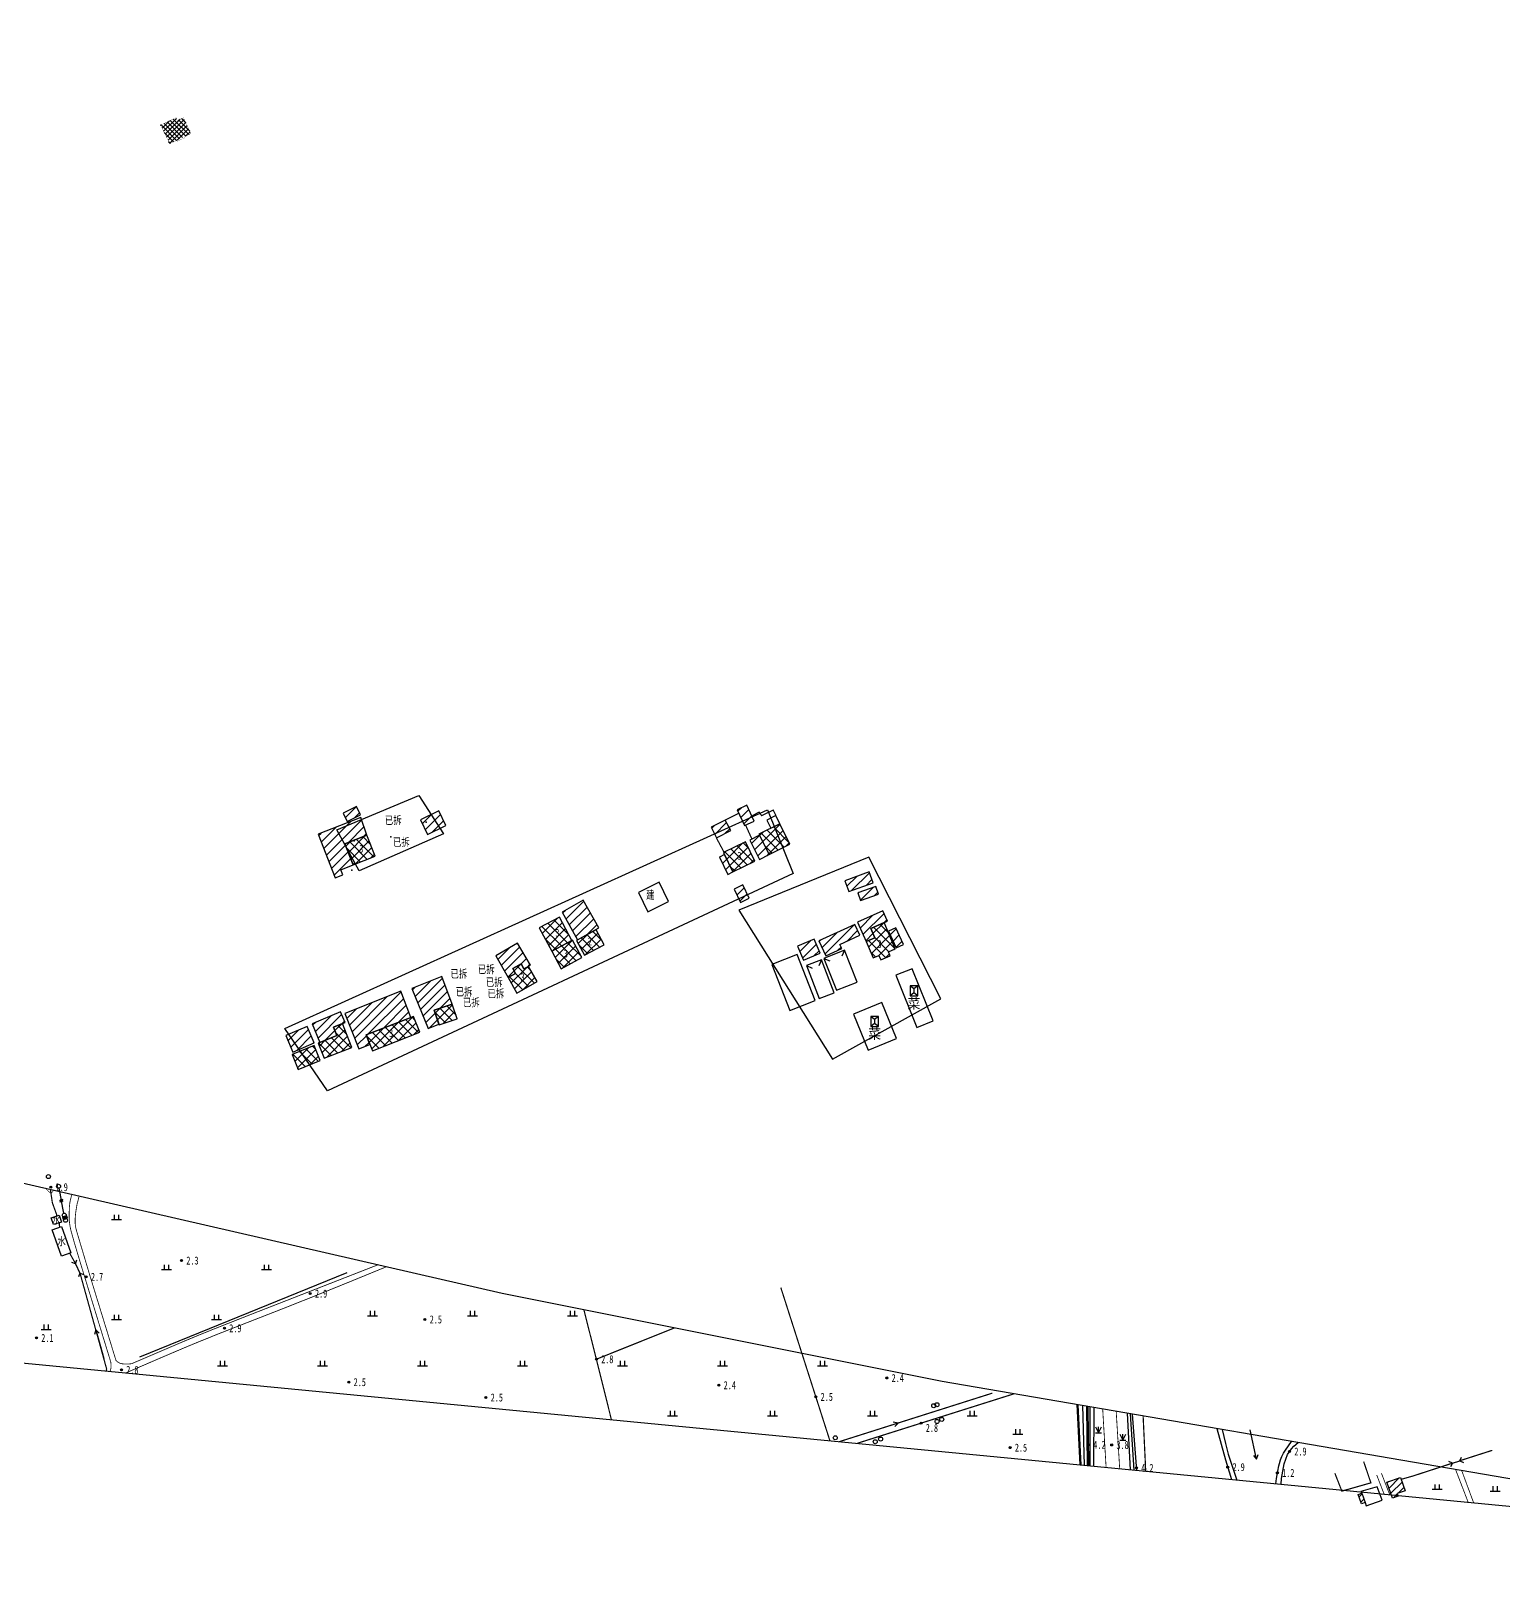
# Model space of a CAD drawing. Header units: metres. Extents: x 494039 to 619385, y 3351420 to 3402703.
# Drawn here: x 593254 to 593990, y 3392016 to 3392786 of the extents above; entities that cross this region are included whole.
import ezdxf
from ezdxf.enums import TextEntityAlignment as Align

# ---------------------------------------------------------------- set-up
doc = ezdxf.new("R2010")
doc.units = ezdxf.units.M
for name, pattern in [('2180', [0]), ('2430', [0]), ('2460', [0]), ('4410a', [0]), ('4430', [0]), ('4440', [0]), ('8521', [0]), ('8522', [0]), ('9376', [0]), ('9610', [0])]:
    doc.linetypes.add(name, pattern=pattern)
for name, color, linetype in [('210100', 130, 'Continuous'), ('220200', 130, 'Continuous'), ('220900', 130, '2180'), ('261000', 141, 'Continuous'), ('261301', 141, 'Continuous'), ('310300', 8, 'Continuous'), ('310300-1', 8, 'Continuous'), ('310302-1', 8, 'Continuous'), ('310500', 8, 'Continuous'), ('310600-1', 8, 'Continuous'), ('330400', 8, 'Continuous'), ('380201', 8, '2430'), ('380203', 8, 'Continuous'), ('420500', 8, 'Continuous'), ('430600', 8, '4440'), ('440100', 8, 'Continuous'), ('440300', 8, '4430'), ('510301', 8, 'Continuous'), ('510402', 8, 'Continuous'), ('520101', 8, 'Continuous'), ('541200', 8, 'Continuous'), ('720100', 8, 'Continuous'), ('760201', 8, '8521'), ('760202', 8, '8522'), ('810100', 8, '9610'), ('810302', 8, 'Continuous'), ('810510', 8, 'Continuous'), ('820200', 8, 'Continuous'), ('MAINLAYER', 8, 'Continuous'), ('ZJ', 8, 'Continuous'), ('房屋拆迁', 8, 'Continuous'), ('范围线', 8, 'Continuous')]:
    doc.layers.add(name, color=color, linetype=linetype)
doc.layers.add('710101', color=8, linetype='Continuous', lineweight=0)
doc.styles.add('HZ', font='simsun.ttc', dxfattribs={"width": 0.8})
pattern_1 = [(45, (0, 0), (-1.767766953, 1.767766953), [])]
pattern_2 = [(45, (0.8825, 0.3857), (-2.298097039, 2.298097039), []), (135, (0.8825, 0.3857), (-2.298097039, -2.298097039), [])]
pattern_3 = [(45, (0, 0), (-2.298097039, 2.298097039), [])]
pattern_4 = [(45, (0, 0), (-2.298097039, 2.298097039), [])]
pattern_5 = [(45, (0, 0), (-2.298097039, 2.298097039), []), (135, (0, 0), (-2.298097039, -2.298097039), [])]
pattern_6 = [(45, (0, 0), (-2.298097039, 2.298097039), []), (135, (0, 0), (-2.298097039, -2.298097039), [])]

# ---------------------------------------------------------------- blocks, each defined once
blk = doc.blocks.new('gc170')
at = {"linetype": 'Continuous'}
blk.add_circle((0, 0), 0.5, dxfattribs=at)
blk = doc.blocks.new('gu')
at = {"flags": 128}
for points in [[(3.75, 0), (-3.75, 0)], [(2.71, -0.6), (3.75, 0), (3.75, 0), (2.71, 0.6)]]:
    blk.add_lwpolyline(points, dxfattribs=at)
blk = doc.blocks.new('p_point')
for radius in [0.25, 0.2, 0.15, 0.1, 0.05]:
    blk.add_circle((0, 0), radius)
blk.add_point((0, 0))
blk = doc.blocks.new('vm')
at = {"linetype": 'Continuous'}
for p, q in [((1.25, 0), (-1.25, 0)), ((-0.5, 0), (-0.5, 1.3)), ((0.5, 1.3), (0.5, 0))]:
    blk.add_line(p, q, dxfattribs=at)
blk = doc.blocks.new('gc124')
for p, q in [((-0.75, 1.5), (0, 0)), ((-0.75, 0), (0.75, 0)), ((0, 0), (0, 1.5)), ((0, 0), (0.75, 1.5))]:
    blk.add_line(p, q)
blk = doc.blocks.new('gc013b')
at = {"linetype": 'Continuous'}
blk.add_line((0.5, 0), (4, 0), dxfattribs=at)
at = {"linetype": 'Continuous', "flags": 128}
blk.add_lwpolyline([(3.39, 0.35), (4, 0), (3.39, -0.35)], dxfattribs=at)
blk = doc.blocks.new('1-3&1-4')
at = {"layer": '310300', "linetype": 'Continuous'}
h = blk.add_hatch(dxfattribs=at)
h.set_pattern_fill('ANSI31', color=8, scale=20, style=0)
h.set_pattern_definition(pattern_1)
h.paths.add_polyline_path([(593934.6991, 3392051.9387), (593931.871, 3392059.9376), (593938.5963, 3392062.3154), (593940.9482, 3392055.6632), (593936.9865, 3392054.2625), (593937.4626, 3392052.9158)])
h = blk.add_hatch(dxfattribs=at)
h.set_pattern_fill('ANSI31', color=8, scale=20, style=0)
h.set_pattern_definition(pattern_1)
h.paths.add_polyline_path([(593919.1436, 3392049.1482), (593917.5367, 3392053.7481), (593919.3028, 3392054.3651), (593920.9097, 3392049.7652)])
at = {"layer": '210100', "color": 141, "linetype": 'Continuous', "elevation": 1.8834, "flags": 128}
blk.add_lwpolyline([(593849.3958, 3392086.3052), (593851.1013, 3392079.1908), (593852.5481, 3392073.9118), (593854.0763, 3392068.9926), (593856.7358, 3392061.0068)], dxfattribs=at)
at = {"layer": '210100', "color": 141, "linetype": 'Continuous', "flags": 128}
blk.add_lwpolyline([(593876.2252, 3392059.1261), (593876.6046, 3392061.8221), (593877.2404, 3392065.4636), (593877.8206, 3392068.0866), (593878.1155, 3392069.2093), (593878.7181, 3392071.1433), (593879.3471, 3392072.7511), (593880.1742, 3392074.3873), (593881.1205, 3392075.9077), (593884.2085, 3392080.3405)], dxfattribs=at)
at = {"layer": '220200', "color": 141, "linetype": 'Continuous', "const_width": 0.6, "flags": 128}
for points in [[(593263.4593, 3392206.1994), (593264.4465, 3392199.6139), (593266.7915, 3392193.1163)], [(593267.8979, 3392189.6481), (593268.0221, 3392187.3175)], [(593273.0833, 3392174.4334), (593276.062, 3392169.1475)], [(593278.2568, 3392164.4851), (593291.6011, 3392116.4765), (593291.3337, 3392115.5676), (593291.3337, 3392115.5675)], [(593734.58, 3392104.4547), (593657.6154, 3392080.0598)], [(593776.8439, 3392098.736), (593778.3407, 3392068.5718)], [(593809.9344, 3392093.0664), (593811.2405, 3392065.397)], [(593968.3023, 3392070.6451), (593984.5512, 3392075.8483)], [(593964.5822, 3392069.4136), (593944.1749, 3392062.7812)]]:
    blk.add_lwpolyline(points, dxfattribs=at)
at = {"layer": '220900', "color": 141, "linetype": 'Continuous'}
for p, q in [((593276.062, 3392169.1475), (593274.1801, 3392169.8247)), ((593276.062, 3392169.1475), (593276.7392, 3392171.0294)), ((593278.2568, 3392164.4851), (593277.5796, 3392162.6032)), ((593278.2568, 3392164.4851), (593280.1387, 3392163.8079)), ((593968.3023, 3392070.6451), (593969.2004, 3392072.4321)), ((593964.5822, 3392069.4136), (593962.7952, 3392070.3117)), ((593964.5822, 3392069.4136), (593963.6841, 3392067.6266)), ((593968.3023, 3392070.6451), (593970.0893, 3392069.747))]:
    blk.add_line(p, q, dxfattribs=at)
at = {"layer": '220900', "color": 141, "linetype": '2180', "flags": 128}
for points, elevation in [([(593276.062, 3392169.1475), (593278.2568, 3392164.4851)], 2.6319), ([(593964.5822, 3392069.4136), (593968.3023, 3392070.6451)], 3.062)]:
    blk.add_lwpolyline(points, dxfattribs=dict(at, elevation=elevation))
at = {"layer": '261000', "color": 141, "linetype": 'Continuous', "elevation": 3.1014, "flags": 128}
blk.add_lwpolyline([(593264.9342, 3392188.6774), (593263.8011, 3392192.1369), (593267.8194, 3392193.453), (593268.9525, 3392189.9935)], close=True, dxfattribs=at)
at = {"layer": '261000', "color": 141, "linetype": 'Continuous', "flags": 128}
blk.add_lwpolyline([(593269.0551, 3392172.9934), (593264.3977, 3392186.0218), (593269.0158, 3392187.6727), (593273.6732, 3392174.6443)], close=True, dxfattribs=at)
at = {"layer": '310300', "color": 8, "linetype": 'Continuous', "flags": 128}
blk.add_lwpolyline([(593934.6991, 3392051.9387), (593931.871, 3392059.9376), (593938.5963, 3392062.3154), (593940.9482, 3392055.6632), (593936.9865, 3392054.2625), (593937.4626, 3392052.9158)], close=True, dxfattribs=at)
at = {"layer": '310300', "color": 8, "linetype": 'Continuous', "elevation": 4.4753, "flags": 128}
blk.add_lwpolyline([(593919.1436, 3392049.1482), (593917.5367, 3392053.7481), (593919.3028, 3392054.3651), (593920.9097, 3392049.7652)], close=True, dxfattribs=at)
at = {"layer": '380201', "color": 8, "linetype": '2430', "const_width": 0.6, "flags": 128}
blk.add_lwpolyline([(593905.8223, 3392064.4211), (593909.3237, 3392055.4568), (593923.8459, 3392059.5955), (593920.2394, 3392070.1953)], dxfattribs=at)
at = {"layer": '380203', "color": 8, "linetype": '2460', "flags": 128}
blk.add_lwpolyline([(593920.9097, 3392049.7652), (593921.4675, 3392048.1685), (593929.4742, 3392050.9655), (593927.0571, 3392057.5886), (593918.8835, 3392055.2912), (593919.3028, 3392054.3651)], dxfattribs=at)
at = {"layer": '420500', "color": 8, "linetype": 'Continuous', "const_width": 0.4, "flags": 128}
for points in [[(593293.6677, 3392119.9592), (593278.8647, 3392168.1857), (593275.346, 3392179.9631), (593273.698, 3392185.8867), (593273.2732, 3392187.8855), (593273.028, 3392189.5938), (593272.8634, 3392191.8438), (593272.8386, 3392194.5932), (593272.9897, 3392197.8975), (593273.208, 3392199.7436), (593273.46, 3392200.9737), (593274.1895, 3392203.7326)], [(593296.2707, 3392120.7582), (593282.7148, 3392164.8441), (593276.6543, 3392185.1916), (593276.1556, 3392187.1743), (593275.899, 3392188.7321), (593275.8234, 3392189.6858), (593275.8279, 3392191.5027), (593276.0076, 3392193.692), (593276.3986, 3392196.6607), (593276.8282, 3392199.0365), (593277.8289, 3392202.8959)], [(593431.4033, 3392167.5895), (593413.37, 3392160.1937), (593394.4054, 3392152.5014), (593378.2984, 3392146.1182), (593354.3884, 3392136.791), (593347.4261, 3392134.043), (593337.5087, 3392130.0474), (593330.8943, 3392127.3053), (593318.7491, 3392122.1394), (593301.318, 3392114.6041)], [(593427.1585, 3392168.5654), (593360.1907, 3392142.4009), (593344.2701, 3392136.1106), (593336.3378, 3392132.896), (593328.9342, 3392129.8077), (593304.0813, 3392119.148)], [(593304.0813, 3392119.148), (593302.5578, 3392119.0184), (593301.1257, 3392118.9802), (593300.2884, 3392119.0114), (593299.1421, 3392119.1435), (593298.3633, 3392119.3608), (593297.6199, 3392119.705), (593297.1516, 3392120.0043), (593296.2707, 3392120.7582)]]:
    blk.add_lwpolyline(points, dxfattribs=at)
for points, elevation in [([(593293.6677, 3392119.9592), (593293.7816, 3392118.7352), (593293.8036, 3392117.6838), (593293.7657, 3392117.1578), (593293.5928, 3392116.2137), (593293.2679, 3392115.3809)], 3.2119), ([(593789.7207, 3392096.5297), (593791.4252, 3392067.3092)], 4.0273), ([(593796.4686, 3392095.3736), (593798.2183, 3392066.6537)], 4.0273)]:
    blk.add_lwpolyline(points, dxfattribs=dict(at, elevation=elevation))
at = {"layer": '430600', "color": 8, "linetype": '4440', "flags": 128}
for points, elevation in [([(593783.2321, 3392097.6415), (593783.3297, 3392068.0904)], 4.2511), ([(593802.0103, 3392094.4241), (593803.5348, 3392066.1406)], 4.1616), ([(593803.4851, 3392094.1714), (593805.2957, 3392065.9707)], 4.1616)]:
    blk.add_lwpolyline(points, dxfattribs=dict(at, elevation=elevation))
blk.add_lwpolyline([(593785.2257, 3392097.2999), (593785.0534, 3392067.9241)], dxfattribs=at)
at = {"layer": '440100', "color": 8, "linetype": 'Continuous', "const_width": 0.4, "flags": 128}
for points in [[(593929.0888, 3392064.4495), (593932.269, 3392056.2032), (593933.3164, 3392053.6168)], [(593969.246, 3392065.7705), (593975.25, 3392049.5703)]]:
    blk.add_lwpolyline(points, dxfattribs=at)
at = {"layer": '440100', "color": 8, "linetype": '4410a', "const_width": 0.4, "flags": 128}
for points in [[(593966.1826, 3392066.2954), (593972.5167, 3392049.834)], [(593926.7437, 3392063.548), (593929.9322, 3392055.2802), (593930.4956, 3392053.889)]]:
    blk.add_lwpolyline(points, dxfattribs=at)
at = {"layer": '440300', "color": 8, "linetype": '4430', "const_width": 0.6, "flags": 128}
for points, elevation in [([(593653.2949, 3392080.6386), (593628.7335, 3392157.2471)], 3.3865), ([(593745.4113, 3392104.1215), (593666.8827, 3392079.3274)], 3.438)]:
    blk.add_lwpolyline(points, dxfattribs=dict(at, elevation=elevation))
for points in [[(593530.2651, 3392146.0905), (593536.674, 3392120.7525), (593544.0225, 3392091.1833)], [(593575.5344, 3392137.0445), (593536.5102, 3392121.4052)]]:
    blk.add_lwpolyline(points, dxfattribs=at)
at = {"layer": '510402', "color": 8, "linetype": 'Continuous'}
for p, q in [((593271.7759, 3392192.7725), (593269.4526, 3392192.1708)), ((593269.4526, 3392192.1708), (593269.6215, 3392191.5186)), ((593269.6215, 3392191.5186), (593271.9448, 3392192.1203)), ((593271.9448, 3392192.1203), (593271.7759, 3392192.7725))]:
    blk.add_line(p, q, dxfattribs=at)
at = {"layer": '510402', "color": 8, "linetype": 'Continuous', "const_width": 2.4, "flags": 128}
blk.add_lwpolyline([(593270.448, 3392193.1136), (593270.9494, 3392191.1775)], dxfattribs=at)
at = {"layer": '520101', "color": 8, "linetype": 'Continuous'}
blk.add_line((593777.2713, 3392098.6628), (593778.7066, 3392068.5365), dxfattribs=at)
at = {"layer": '541200', "color": 8, "linetype": 'Continuous'}
for p, q in [((593269.0692, 3392200.0251), (593268.8207, 3392201.2895)), ((593779.6153, 3392098.2612), (593780.3996, 3392068.3732)), ((593781.5658, 3392097.927), (593781.9411, 3392068.2244))]:
    blk.add_line(p, q, dxfattribs=at)
at = {"layer": '710101', "color": 8, "linetype": 'Continuous', "const_width": 0.3, "elevation": 2, "flags": 128}
blk.add_lwpolyline([(593261.2923, 3392206.6976), (593261.8561, 3392205.9877), (593262.4842, 3392205.317), (593263.1598, 3392204.7896), (593263.5715, 3392204.5941), (593263.9032, 3392204.5696), (593264.1818, 3392204.7261), (593265.0312, 3392205.838)], dxfattribs=at)
at = {"layer": '760201', "color": 8, "linetype": '8521', "elevation": 4.1765, "flags": 128}
blk.add_lwpolyline([(593782.7545, 3392068.1459), (593782.4116, 3392097.7821)], dxfattribs=at)
at = {"layer": '760201', "color": 8, "linetype": '8521', "flags": 128}
blk.add_lwpolyline([(593804.4941, 3392093.9985), (593806.6946, 3392065.8357)], dxfattribs=at)
at = {"layer": '760202', "color": 8, "linetype": '8522', "flags": 128}
for points in [[(593846.8814, 3392086.736), (593851.1166, 3392071.0168), (593854.2029, 3392061.2512)], [(593878.893, 3392058.8686), (593879.0848, 3392061.7965), (593880.409, 3392069.1432), (593882.1424, 3392073.7835), (593884.1048, 3392076.6445), (593885.3631, 3392078.0028), (593887.5521, 3392079.7676)]]:
    blk.add_lwpolyline(points, dxfattribs=at)
at = {"layer": '810100', "color": 8, "linetype": '9610', "elevation": 3.062, "flags": 128}
blk.add_lwpolyline([(593944.1749, 3392062.7812), (593938.9814, 3392061.2262)], dxfattribs=at)
at = {"layer": '810510', "color": 8, "linetype": '9376', "elevation": 3.2119, "flags": 128}
blk.add_lwpolyline([(593308.2559, 3392122.6705), (593411.8829, 3392164.7623)], dxfattribs=at)
at = {"layer": '范围线', "color": 8, "flags": 128}
blk.add_lwpolyline([(580974.9971, 3398172.2884), (580158.1729, 3397748.7629), (583102.2681, 3395406.1495), (589376.9328, 3392493.3034), (594318.9563, 3392016.403), (594002.9657, 3392059.9931), (593709.5027, 3392110.274), (593489.39, 3392154.2585), (593446.55, 3392164.1073), (593184.0367, 3392224.4585), (592856.0894, 3392311.9807), (592630.9821, 3392379.424), (592345.2786, 3392474.0542), (592112.8421, 3392558.6278), (591835.9381, 3392668.5492), (591571.4074, 3392783.2499), (591303.4331, 3392909.9936), (591275.2655, 3392923.316), (591065.2798, 3393031.2284), (591019.813, 3393054.5939), (590886.2864, 3393127.1825), (590776.1303, 3393189.2284), (589711.9005, 3393302.4152), (583546.9224, 3396125.8295)], close=True, dxfattribs=at)
at = {"layer": '261301', "color": 141, "linetype": 'Continuous', "xscale": 2, "yscale": 2}
for p, rotation in [((593288.1432, 3392128.9167, 3.3101), 105.5330962851463), ((593680.2092, 3392087.2212, 3.3101), 17.58407473256496), ((593865.0792, 3392078.7452, 3.012), 282.3822493302262)]:
    blk.add_blockref('gu', p, dxfattribs=dict(at, rotation=rotation))
at = {"layer": '510301', "color": 8, "linetype": 'Continuous', "xscale": 2, "yscale": 2}
for p in [(593262.4735, 3392212.6856, 2.9151), (593705.2243, 3392098.1509, 3.5088), (593706.8167, 3392098.643, 3.479), (593706.8761, 3392090.2647, 3.5163), (593709.207, 3392091.3248, 3.5163), (593655.9952, 3392082.1203, 3.5461), (593675.9393, 3392080.1698, 3.5126), (593678.6457, 3392081.495, 3.5349)]:
    blk.add_blockref('gc170', p, dxfattribs=at)
at = {"layer": '510402', "color": 8, "linetype": 'Continuous', "xscale": 2, "yscale": 2}
for p in [(593270.3635, 3392193.4397), (593271.0339, 3392190.8514)]:
    blk.add_blockref('gc170', p, dxfattribs=at)
at = {"layer": '541200', "color": 8, "linetype": 'Continuous', "xscale": 2, "yscale": 2}
for p in [(593267.5264, 3392207.8749), (593270.3635, 3392193.4397)]:
    blk.add_blockref('gc170', p, dxfattribs=at)
for p, rotation in [((593267.5264, 3392207.8749), 281.1192240663884), ((593270.3635, 3392193.4397), 101.1192240663884)]:
    blk.add_blockref('gc013b', p, dxfattribs=dict(at, rotation=rotation))
at = {"layer": '720100', "color": 8, "linetype": 'Continuous', "xscale": 2, "yscale": 2, "zscale": 2}
for p in [(593263.6284, 3392207.4532, 1.94), (593329.0351, 3392170.7393, 2.2856), (593281.3249, 3392162.5889, 2.7064), (593393.3789, 3392154.2116, 2.9245), (593450.7817, 3392141.3083, 2.4544), (593350.4923, 3392136.8824, 2.9223), (593256.4756, 3392132.0362, 2.0835), (593536.5102, 3392121.4052, 2.7647), (593298.9904, 3392116.1081, 2.8028), (593412.7055, 3392109.9683, 2.4844), (593681.7423, 3392112.0112, 2.3879), (593481.2639, 3392102.2735, 2.4556), (593597.7555, 3392108.4223, 2.3991), (593646.2568, 3392102.591, 2.4863), (593698.9792, 3392089.4614, 2.8434), (593743.3915, 3392077.19, 2.4633), (593782.6332, 3392078.63, 4.2026), (593794.2078, 3392078.5312, 3.7738), (593883.164, 3392075.2729, 2.8635), (593806.5986, 3392067.0637, 4.2026), (593852.2336, 3392067.4823, 2.8897), (593877.0784, 3392064.5928, 1.2)]:
    blk.add_blockref('p_point', p, dxfattribs=at)
at = {"layer": '810302', "color": 8, "linetype": 'Continuous', "xscale": 2, "yscale": 2}
for p in [(593296.5326, 3392191.0472), (593321.5326, 3392166.0472), (593371.5326, 3392166.0472), (593296.5326, 3392141.0472), (593346.5326, 3392141.0472), (593424.5257, 3392142.9374), (593474.5257, 3392142.9374), (593524.5257, 3392142.9374), (593261.3698, 3392136.0984), (593349.5257, 3392117.9374), (593399.5257, 3392117.9374), (593449.5257, 3392117.9374), (593499.5257, 3392117.9374), (593549.5257, 3392117.9374), (593599.5257, 3392117.9374), (593649.5257, 3392117.9374), (593574.5257, 3392092.9374), (593624.5257, 3392092.9374), (593674.5257, 3392092.9374), (593724.5257, 3392092.9374), (593747.3287, 3392083.7661, 3.5237), (593956.925, 3392056.2332, 3.1847), (593985.9216, 3392055.3407, 3.1847)]:
    blk.add_blockref('vm', p, dxfattribs=at)
at = {"layer": '820200', "color": 8, "linetype": 'Continuous', "xscale": 2, "yscale": 2}
for p in [(593787.5709, 3392084.6353, 4.2212), (593799.824, 3392080.9322, 4.2212)]:
    blk.add_blockref('gc124', p, dxfattribs=at)
at = {"color": 8, "width": 0.75}
for p in [(593266.3768, 3392191.0652, 3.1014), (593269.0355, 3392180.3331, 3.1551)]:
    blk.add_text('水', height=4, dxfattribs=at).set_placement(p, align=Align.MIDDLE_CENTER)
at = {"layer": '720100', "color": 8, "width": 0.75}
for s, p in [('1.9', (593266.0284, 3392207.4532, 1.94)), ('2.3', (593331.4351, 3392170.7393, 2.2856)), ('2.7', (593283.7249, 3392162.5889, 2.7064)), ('2.9', (593395.7789, 3392154.2116, 2.9245)), ('2.5', (593453.1817, 3392141.3083, 2.4544)), ('2.1', (593258.8756, 3392132.0362, 2.0835)), ('2.9', (593352.8923, 3392136.8824, 2.9223)), ('2.8', (593301.3904, 3392116.1081, 2.8028)), ('2.8', (593538.9102, 3392121.4052, 2.7647)), ('2.5', (593415.1055, 3392109.9683, 2.4844)), ('2.4', (593600.1555, 3392108.4223, 2.3991)), ('2.4', (593684.1423, 3392112.0112, 2.3879)), ('2.5', (593483.6639, 3392102.2735, 2.4556)), ('2.5', (593648.6568, 3392102.591, 2.4863)), ('2.8', (593701.2542, 3392087.0946, 2.8434)), ('4.2', (593785.0332, 3392078.63, 4.2026)), ('3.8', (593796.6078, 3392078.5312, 3.7738)), ('2.5', (593745.7915, 3392077.19, 2.4633)), ('2.9', (593885.564, 3392075.2729, 2.8635)), ('4.2', (593808.9986, 3392067.0637, 4.2026)), ('2.9', (593854.6336, 3392067.4823, 2.8897)), ('1.2', (593879.4784, 3392064.5928, 1.2))]:
    blk.add_text(s, height=4, dxfattribs=at).set_placement(p, align=Align.MIDDLE_LEFT)
blk = doc.blocks.new('2ALL&24ALL')
at = {"layer": '房屋拆迁'}
h = blk.add_hatch(dxfattribs=at)
h.set_pattern_fill('ANSI37', color=8, scale=0.5, style=0)
h.paths.add_polyline_path([(593323.11, 3392729.12), (593333.71, 3392734.16), (593330.01, 3392742.12), (593326.94, 3392740.69), (593326.3, 3392742.06), (593318.51, 3392738.4)])
at = {"layer": '房屋拆迁', "color": 8, "linetype": 'Continuous', "const_width": 0.1}
blk.add_lwpolyline([(593323.16, 3392729.12), (593326.62, 3392730.74), (593326.86, 3392730.31), (593330.55, 3392732.01), (593330.33, 3392732.45), (593333.71, 3392734.16), (593330.01, 3392742.12), (593326.94, 3392740.69), (593326.3, 3392742.06), (593318.51, 3392738.4), (593323.16, 3392729.12)], dxfattribs=at)
blk = doc.blocks.new('mf')
for p, q in [((1.25, 0.95), (-1.25, 0.95)), ((-1.25, 0.95), (-1.25, -0.95)), ((0.5, 0), (-0.5, 0)), ((1.25, -0.95), (1.25, 0.95)), ((-1.25, -0.95), (1.25, -0.95))]:
    blk.add_line(p, q)
at = {"flags": 128}
for points in [[(-1.25, -0.95), (-0.5, 0), (-1.25, 0.95)], [(1.25, -0.95), (0.5, 0), (1.25, 0.95)]]:
    blk.add_lwpolyline(points, dxfattribs=at)
blk = doc.blocks.new('y49')
at = {"layer": '330400', "rotation": 90}
blk.add_blockref('mf', (-0.01, 1.62), dxfattribs=at)
blk.add_text('菜', height=2.5).set_placement((-1.62, -2.76))
blk = doc.blocks.new('线路地形0613')
at = {"layer": '310300'}
h = blk.add_hatch(dxfattribs=at)
h.set_pattern_fill('ANSI31', color=8, scale=26, style=0)
h.set_pattern_definition(pattern_3)
h.paths.add_polyline_path([(593452.09, 3392383.68), (593461.3, 3392388.18), (593457.71, 3392395.53), (593448.5, 3392391.03)])
h = blk.add_hatch(dxfattribs=at)
h.set_pattern_fill('ANSI31', color=8, scale=26, style=0)
h.set_pattern_definition(pattern_3)
h.paths.add_polyline_path([(593452.09, 3392383.68), (593461.3, 3392388.18), (593457.71, 3392395.53), (593448.5, 3392391.03)])
h = blk.add_hatch(dxfattribs=at)
h.set_pattern_fill('ANSI31', color=8, scale=26, style=0)
h.set_pattern_definition(pattern_4)
h.paths.add_polyline_path([(593610.64, 3392388.25), (593615.45, 3392390.48), (593611.79, 3392398.36), (593606.98, 3392396.13)])
h = blk.add_hatch(dxfattribs=at)
h.set_pattern_fill('ANSI31', color=8, scale=26, style=0)
h.set_pattern_definition(pattern_3)
h.paths.add_polyline_path([(593405.9, 3392362.08), (593409.76, 3392363.58), (593408.78, 3392366.1), (593414.95, 3392368.51), (593410.74, 3392379.09), (593421.73, 3392383.46), (593418.66, 3392392.24), (593397.37, 3392383.92)])
h = blk.add_hatch(dxfattribs=at)
h.set_pattern_fill('ANSI31', color=8, scale=26, style=0)
h.set_pattern_definition(pattern_3)
h.paths.add_polyline_path([(593405.9, 3392362.08), (593409.76, 3392363.58), (593408.78, 3392366.1), (593414.95, 3392368.51), (593410.74, 3392379.09), (593421.73, 3392383.46), (593418.66, 3392392.24), (593397.37, 3392383.92)])
h = blk.add_hatch(dxfattribs=at)
h.set_pattern_fill('ANSI31', color=8, scale=26, style=0)
h.set_pattern_definition(pattern_4)
h.paths.add_polyline_path([(593596.51, 3392382.05), (593603.68, 3392385.67), (593601, 3392390.97), (593593.84, 3392387.36)])
h = blk.add_hatch(dxfattribs=at)
h.set_pattern_fill('ANSI31', color=8, scale=26, style=0)
h.set_pattern_definition(pattern_4)
h.paths.add_polyline_path([(593618.16, 3392371.23), (593622.92, 3392373.66), (593618.01, 3392383.42), (593613.19, 3392380.96)])
h = blk.add_hatch(dxfattribs=at)
h.set_pattern_fill('ANSI31', color=8, scale=26, style=0)
h.set_pattern_definition(pattern_4)
h.paths.add_polyline_path([(593602.18, 3392363.8), (593604.74, 3392365.06), (593600.53, 3392373.76), (593598.04, 3392372.42)])
h = blk.add_hatch(dxfattribs=at)
h.set_pattern_fill('ANSI31', color=8, scale=26, style=0)
h.set_pattern_definition(pattern_4)
h.paths.add_polyline_path([(593608.53, 3392349.8), (593612.92, 3392351.86), (593609.78, 3392358.52), (593605.4, 3392356.46)])
h = blk.add_hatch(dxfattribs=at)
h.set_pattern_fill('ANSI31', color=8, scale=26, style=0)
h.set_pattern_definition(pattern_4)
h.paths.add_polyline_path([(593527.12, 3392331.15), (593537.82, 3392337.08), (593529.9, 3392350.9), (593519.36, 3392344.86)])
h = blk.add_hatch(dxfattribs=at)
h.set_pattern_fill('ANSI31', color=8, scale=26, style=0)
h.set_pattern_definition(pattern_4)
h.paths.add_polyline_path([(593671.36, 3392330.25), (593675.69, 3392332.11), (593673.69, 3392336.79), (593682.12, 3392340.4), (593679.76, 3392345.61), (593667.16, 3392339.89)])
h = blk.add_hatch(dxfattribs=at)
h.set_pattern_fill('ANSI31', color=8, scale=26, style=0)
h.set_pattern_definition(pattern_4)
h.paths.add_polyline_path([(593651.21, 3392323.02), (593659.24, 3392326.73), (593658.29, 3392328.79), (593668.22, 3392333.38), (593665.71, 3392338.81), (593647.75, 3392330.51)])
h = blk.add_hatch(dxfattribs=at)
h.set_pattern_fill('ANSI31', color=8, scale=26, style=0)
h.set_pattern_definition(pattern_4)
h.paths.add_polyline_path([(593492.34, 3392312.19), (593496.02, 3392314.3), (593494.66, 3392316.67), (593498.85, 3392319.07), (593500.29, 3392316.55), (593503.63, 3392318.35), (593497.12, 3392329.4), (593486.29, 3392323.02)])
h = blk.add_hatch(dxfattribs=at)
h.set_pattern_fill('ANSI31', color=8, scale=26, style=0)
h.set_pattern_definition(pattern_4)
h.paths.add_polyline_path([(593640.1, 3392320.88), (593648.38, 3392324.44), (593645.35, 3392331.47), (593637.07, 3392327.91)])
h = blk.add_hatch(dxfattribs=at)
h.set_pattern_fill('ANSI31', color=8, scale=26, style=0)
h.set_pattern_definition(pattern_3)
h.paths.add_polyline_path([(593452.38, 3392286.75), (593457.71, 3392288.93), (593455.35, 3392295.9), (593464.47, 3392298.99), (593459.24, 3392312.81), (593444.23, 3392306.68)])
h = blk.add_hatch(dxfattribs=at)
h.set_pattern_fill('ANSI31', color=8, scale=26, style=0)
h.set_pattern_definition(pattern_3)
h.paths.add_polyline_path([(593417.74, 3392276.57), (593423.28, 3392278.7), (593421.4, 3392283.51), (593443.76, 3392292.26), (593438.79, 3392305.4), (593410.73, 3392294.3)])
h = blk.add_hatch(dxfattribs=at)
h.set_pattern_fill('ANSI31', color=8, scale=26, style=0)
h.set_pattern_definition(pattern_3)
h.paths.add_polyline_path([(593398.18, 3392279.8), (593406.7, 3392283.2), (593405.03, 3392287.4), (593410.81, 3392289.69), (593408.48, 3392295.11), (593394.31, 3392289.01)])
h = blk.add_hatch(dxfattribs=at)
h.set_pattern_fill('ANSI31', color=8, scale=26, style=0)
h.set_pattern_definition(pattern_3)
h.paths.add_polyline_path([(593384.71, 3392274.96), (593395.38, 3392279.56), (593391.84, 3392287.8), (593381.16, 3392283.21)])
at = {"layer": '310300-1', "linetype": 'Continuous'}
h = blk.add_hatch(dxfattribs=at)
h.set_pattern_fill('ANSI31', color=8, scale=26, style=0)
h.set_pattern_definition(pattern_3)
h.paths.add_polyline_path([(593418.6, 3392393.6), (593416.6, 3392397.7), (593409.8, 3392394.4), (593411.8, 3392390.3)])
h = blk.add_hatch(dxfattribs=at)
h.set_pattern_fill('ANSI31', color=8, scale=26, style=0)
h.set_pattern_definition(pattern_3)
h.paths.add_polyline_path([(593418.6, 3392393.6), (593416.6, 3392397.7), (593409.8, 3392394.4), (593411.8, 3392390.3)])
h = blk.add_hatch(dxfattribs=at)
h.set_pattern_fill('ANSI31', color=8, scale=26, style=0)
h.set_pattern_definition(pattern_4)
h.paths.add_polyline_path([(593662.75, 3392355.16), (593674.89, 3392359.58), (593672.89, 3392365.07), (593660.75, 3392360.65)])
h = blk.add_hatch(dxfattribs=at)
h.set_pattern_fill('ANSI31', color=8, scale=26, style=0)
h.set_pattern_definition(pattern_4)
h.paths.add_polyline_path([(593668.62, 3392350.76), (593677.55, 3392353.89), (593676.19, 3392357.76), (593667.27, 3392354.64)])
h = blk.add_hatch(dxfattribs=at)
h.set_pattern_fill('ANSI31', color=8, scale=26, style=0)
h.set_pattern_definition(pattern_4)
h.paths.add_polyline_path([(593686.43, 3392327.12), (593690.11, 3392328.81), (593686.31, 3392337.14), (593682.62, 3392335.45)])
at = {"layer": '310500'}
h = blk.add_hatch(dxfattribs=at)
h.set_pattern_fill('ANSI37', color=8, scale=26, style=0)
h.set_pattern_definition(pattern_5)
h.paths.add_polyline_path([(593622.92, 3392373.66), (593633.28, 3392378.89), (593628.29, 3392389.08), (593617.76, 3392383.92)])
h = blk.add_hatch(dxfattribs=at)
h.set_pattern_fill('ANSI37', color=8, scale=26, style=0)
h.set_pattern_definition(pattern_2)
h.paths.add_polyline_path([(593414.95, 3392368.51), (593425.94, 3392372.89), (593421.73, 3392383.46), (593410.74, 3392379.09)])
h = blk.add_hatch(dxfattribs=at)
h.set_pattern_fill('ANSI37', color=8, scale=26, style=0)
h.set_pattern_definition(pattern_2)
h.paths.add_polyline_path([(593414.95, 3392368.51), (593425.94, 3392372.89), (593421.73, 3392383.46), (593410.74, 3392379.09)])
h = blk.add_hatch(dxfattribs=at)
h.set_pattern_fill('ANSI37', color=8, scale=26, style=0)
h.set_pattern_definition(pattern_5)
h.paths.add_polyline_path([(593604.74, 3392365.06), (593615.77, 3392370.4), (593611.08, 3392380.09), (593600.05, 3392374.75)])
h = blk.add_hatch(dxfattribs=at)
h.set_pattern_fill('ANSI37', color=8, scale=26, style=0)
h.set_pattern_definition(pattern_5)
h.paths.add_polyline_path([(593514.23, 3392325.43), (593524.29, 3392330.82), (593518.03, 3392342.47), (593507.98, 3392337.08)])
h = blk.add_hatch(dxfattribs=at)
h.set_pattern_fill('ANSI37', color=8, scale=26, style=0)
h.set_pattern_definition(pattern_5)
h.paths.add_polyline_path([(593530.49, 3392323.38), (593540.35, 3392328.64), (593536.38, 3392336.08), (593526.52, 3392330.82)])
h = blk.add_hatch(dxfattribs=at)
h.set_pattern_fill('ANSI37', color=8, scale=26, style=0)
h.set_pattern_definition(pattern_5)
h.paths.add_polyline_path([(593674.87, 3392322.07), (593677.78, 3392323.32), (593678.74, 3392321.09), (593683.39, 3392323.09), (593682.55, 3392325.05), (593685.98, 3392326.52), (593680.44, 3392339.68), (593673.69, 3392336.79), (593675.69, 3392332.11), (593671.36, 3392330.25)])
h = blk.add_hatch(dxfattribs=at)
h.set_pattern_fill('ANSI37', color=8, scale=26, style=0)
h.set_pattern_definition(pattern_5)
h.paths.add_polyline_path([(593518.94, 3392316.64), (593529.28, 3392322.17), (593524.57, 3392330.97), (593514.23, 3392325.43)])
h = blk.add_hatch(dxfattribs=at)
h.set_pattern_fill('ANSI37', color=8, scale=26, style=0)
h.set_pattern_definition(pattern_5)
h.paths.add_polyline_path([(593496.81, 3392304.39), (593506.89, 3392310.17), (593502.63, 3392317.81), (593500.29, 3392316.55), (593498.85, 3392319.07), (593494.66, 3392316.67), (593496.02, 3392314.3), (593492.34, 3392312.19)])
h = blk.add_hatch(dxfattribs=at)
h.set_pattern_fill('ANSI37', color=8, scale=26, style=0)
h.set_pattern_definition(pattern_6)
h.paths.add_polyline_path([(593457.85, 3392288.51), (593466.97, 3392291.59), (593464.47, 3392298.99), (593455.35, 3392295.9)])
h = blk.add_hatch(dxfattribs=at)
h.set_pattern_fill('ANSI37', color=8, scale=26, style=0)
h.set_pattern_definition(pattern_6)
h.paths.add_polyline_path([(593400.44, 3392271.84), (593414.18, 3392277.31), (593409.62, 3392289.22), (593405.03, 3392287.4), (593406.7, 3392283.2), (593397.39, 3392279.49)])
h = blk.add_hatch(dxfattribs=at)
h.set_pattern_fill('ANSI37', color=8, scale=26, style=0)
h.set_pattern_definition(pattern_6)
h.paths.add_polyline_path([(593424.47, 3392275.66), (593448.16, 3392284.93), (593445.09, 3392292.78), (593421.4, 3392283.51)])
h = blk.add_hatch(dxfattribs=at)
h.set_pattern_fill('ANSI37', color=8, scale=26, style=0)
h.set_pattern_definition(pattern_6)
h.paths.add_polyline_path([(593387.38, 3392266.24), (593398.44, 3392270.79), (593395.37, 3392278.25), (593384.31, 3392273.7)])
at = {"color": 8, "linetype": 'Continuous'}
for points in [[(593447.66, 3392403.2), (593459.99, 3392384.02), (593417.85, 3392365.52), (593406.72, 3392386.08)], [(593622.14, 3392396.13), (593634.95, 3392364.27), (593402.1, 3392255.57), (593380.76, 3392286.77)], [(593622.14, 3392396.13), (593634.95, 3392364.27), (593402.1, 3392255.57), (593380.76, 3392286.77)], [(593607.69, 3392345.88), (593654.65, 3392271.33), (593708.84, 3392301.55), (593672.71, 3392372.48)], [(593607.69, 3392345.88), (593654.65, 3392271.33), (593708.84, 3392301.55), (593672.71, 3392372.48)]]:
    blk.add_lwpolyline(points, close=True, dxfattribs=at)
at = {"layer": '310300', "color": 8, "flags": 128}
for points, elevation in [([(593452.09, 3392383.68), (593461.3, 3392388.18), (593457.71, 3392395.53), (593448.5, 3392391.03), (593452.09, 3392383.68)], 6.21), ([(593452.09, 3392383.68), (593461.3, 3392388.18), (593457.71, 3392395.53), (593448.5, 3392391.03), (593452.09, 3392383.68)], 6.21), ([(593610.64, 3392388.25), (593615.45, 3392390.48), (593611.79, 3392398.36), (593606.98, 3392396.13), (593610.64, 3392388.25)], 6.43), ([(593405.9, 3392362.08), (593409.76, 3392363.58), (593408.78, 3392366.1), (593414.95, 3392368.51), (593410.74, 3392379.09), (593421.73, 3392383.46), (593418.66, 3392392.24), (593397.37, 3392383.92), (593405.9, 3392362.08)], 6.21), ([(593405.9, 3392362.08), (593409.76, 3392363.58), (593408.78, 3392366.1), (593414.95, 3392368.51), (593410.74, 3392379.09), (593421.73, 3392383.46), (593418.66, 3392392.24), (593397.37, 3392383.92), (593405.9, 3392362.08)], 6.21), ([(593596.51, 3392382.05), (593603.68, 3392385.67), (593601, 3392390.97), (593593.84, 3392387.36), (593596.51, 3392382.05)], 6), ([(593623.72, 3392386.84), (593628.29, 3392389.08), (593626.28, 3392393.22), (593621.7, 3392390.88), (593623.72, 3392386.84)], 6.21), ([(593618.16, 3392371.23), (593622.92, 3392373.66), (593618.01, 3392383.42), (593613.19, 3392380.96), (593618.16, 3392371.23)], 7.07), ([(593602.18, 3392363.8), (593604.74, 3392365.06), (593600.53, 3392373.76), (593598.04, 3392372.42), (593602.18, 3392363.8)], 7.07), ([(593608.53, 3392349.8), (593612.92, 3392351.86), (593609.78, 3392358.52), (593605.4, 3392356.46), (593608.53, 3392349.8)], 5.14), ([(593527.12, 3392331.15), (593537.82, 3392337.08), (593529.9, 3392350.9), (593519.36, 3392344.86), (593527.12, 3392331.15)], 6), ([(593671.36, 3392330.25), (593675.69, 3392332.11), (593673.69, 3392336.79), (593682.12, 3392340.4), (593679.76, 3392345.61), (593667.16, 3392339.89), (593671.36, 3392330.25)], 6.21), ([(593651.21, 3392323.02), (593659.24, 3392326.73), (593658.29, 3392328.79), (593668.22, 3392333.38), (593665.71, 3392338.81), (593647.75, 3392330.51), (593651.21, 3392323.02)], 5.14), ([(593492.34, 3392312.19), (593496.02, 3392314.3), (593494.66, 3392316.67), (593498.85, 3392319.07), (593500.29, 3392316.55), (593503.63, 3392318.35), (593497.12, 3392329.4), (593486.29, 3392323.02), (593492.34, 3392312.19)], 6), ([(593640.1, 3392320.88), (593648.38, 3392324.44), (593645.35, 3392331.47), (593637.07, 3392327.91), (593640.1, 3392320.88)], 5.35), ([(593452.38, 3392286.75), (593457.71, 3392288.93), (593455.35, 3392295.9), (593464.47, 3392298.99), (593459.24, 3392312.81), (593444.23, 3392306.68), (593452.38, 3392286.75)], 6), ([(593417.74, 3392276.57), (593423.28, 3392278.7), (593421.4, 3392283.51), (593443.76, 3392292.26), (593438.79, 3392305.4), (593410.73, 3392294.3), (593417.74, 3392276.57)], 6), ([(593398.18, 3392279.8), (593406.7, 3392283.2), (593405.03, 3392287.4), (593410.81, 3392289.69), (593408.48, 3392295.11), (593394.31, 3392289.01), (593398.18, 3392279.8)], 6), ([(593384.71, 3392274.96), (593395.38, 3392279.56), (593391.84, 3392287.8), (593381.16, 3392283.21), (593384.71, 3392274.96)], 6)]:
    blk.add_lwpolyline(points, dxfattribs=dict(at, elevation=elevation))
at = {"layer": '310300-1', "color": 8, "elevation": 4.6, "flags": 128}
blk.add_lwpolyline([(593418.6, 3392393.6), (593416.6, 3392397.7), (593409.8, 3392394.4), (593411.8, 3392390.3)], close=True, dxfattribs=at)
blk.add_lwpolyline([(593418.6, 3392393.6), (593416.6, 3392397.7), (593409.8, 3392394.4), (593411.8, 3392390.3)], close=True, dxfattribs=at)
at = {"layer": '310300-1', "color": 8, "flags": 128}
for points, elevation in [([(593662.75, 3392355.16), (593674.89, 3392359.58), (593672.89, 3392365.07), (593660.75, 3392360.65), (593662.75, 3392355.16)], 5.81), ([(593668.62, 3392350.76), (593677.55, 3392353.89), (593676.19, 3392357.76), (593667.27, 3392354.64), (593668.62, 3392350.76)], 5.66), ([(593686.43, 3392327.12), (593690.11, 3392328.81), (593686.31, 3392337.14), (593682.62, 3392335.45), (593686.43, 3392327.12)], 7.3)]:
    blk.add_lwpolyline(points, dxfattribs=dict(at, elevation=elevation))
at = {"layer": '310302-1', "color": 8, "elevation": 8.15, "flags": 128}
blk.add_lwpolyline([(593562.28, 3392345.12), (593572.65, 3392350.25), (593567.87, 3392359.91), (593557.5, 3392354.79), (593562.28, 3392345.12)], dxfattribs=at)
at = {"layer": '310500', "color": 8, "flags": 128}
for points, elevation in [([(593622.92, 3392373.66), (593633.28, 3392378.89), (593628.29, 3392389.08), (593617.76, 3392383.92), (593622.92, 3392373.66)], 13.95), ([(593414.95, 3392368.51), (593425.94, 3392372.89), (593421.73, 3392383.46), (593410.74, 3392379.09), (593414.95, 3392368.51)], 6.21), ([(593414.95, 3392368.51), (593425.94, 3392372.89), (593421.73, 3392383.46), (593410.74, 3392379.09), (593414.95, 3392368.51)], 6.21), ([(593604.74, 3392365.06), (593615.77, 3392370.4), (593611.08, 3392380.09), (593600.05, 3392374.75), (593604.74, 3392365.06)], 13.74), ([(593514.23, 3392325.43), (593524.29, 3392330.82), (593518.03, 3392342.47), (593507.98, 3392337.08), (593514.23, 3392325.43)], 13.74), ([(593530.49, 3392323.38), (593540.35, 3392328.64), (593536.38, 3392336.08), (593526.52, 3392330.82), (593530.49, 3392323.38)], 11.37), ([(593674.87, 3392322.07), (593677.78, 3392323.32), (593678.74, 3392321.09), (593683.39, 3392323.09), (593682.55, 3392325.05), (593685.98, 3392326.52), (593680.44, 3392339.68), (593673.69, 3392336.79), (593675.69, 3392332.11), (593671.36, 3392330.25), (593674.87, 3392322.07)], 15.24), ([(593518.94, 3392316.64), (593529.28, 3392322.17), (593524.57, 3392330.97), (593514.23, 3392325.43), (593518.94, 3392316.64)], 13.74), ([(593496.81, 3392304.39), (593506.89, 3392310.17), (593502.63, 3392317.81), (593500.29, 3392316.55), (593498.85, 3392319.07), (593494.66, 3392316.67), (593496.02, 3392314.3), (593492.34, 3392312.19), (593496.81, 3392304.39)], 14.17), ([(593457.85, 3392288.51), (593466.97, 3392291.59), (593464.47, 3392298.99), (593455.35, 3392295.9), (593457.85, 3392288.51)], 12.02), ([(593400.44, 3392271.84), (593414.18, 3392277.31), (593409.62, 3392289.22), (593405.03, 3392287.4), (593406.7, 3392283.2), (593397.39, 3392279.49), (593400.44, 3392271.84)], 12.88), ([(593424.47, 3392275.66), (593448.16, 3392284.93), (593445.09, 3392292.78), (593421.4, 3392283.51), (593424.47, 3392275.66)], 14.38), ([(593387.38, 3392266.24), (593398.44, 3392270.79), (593395.37, 3392278.25), (593384.31, 3392273.7), (593387.38, 3392266.24)], 13.95)]:
    blk.add_lwpolyline(points, dxfattribs=dict(at, elevation=elevation))
at = {"layer": '310600-1', "color": 8, "linetype": 'Continuous'}
for p, q in [((593660.56, 3392325.85, 7.3), (593659.28, 3392322.91, 7.3)), ((593641.51, 3392318.16, 6.85), (593644.44, 3392316.87, 6.85)), ((593649.04, 3392321.07, 7), (593647.74, 3392318.15, 7)), ((593650.33, 3392321.8, 7.3), (593653.26, 3392320.53, 7.3))]:
    blk.add_line(p, q, dxfattribs=at)
for points in [[(593656.63, 3392305.85, 6.85), (593666.86, 3392309.89, 6.85), (593660.56, 3392325.85, 7.3), (593650.33, 3392321.8, 7.3), (593656.63, 3392305.85, 6.85)], [(593633.25, 3392295.75, 6.4), (593645.88, 3392300.66, 6.7), (593636.92, 3392323.68, 6.7), (593624.29, 3392318.76, 6.7), (593633.25, 3392295.75, 6.4)], [(593647.89, 3392301.68, 7), (593655.42, 3392304.59, 7), (593649.04, 3392321.07, 7), (593641.51, 3392318.16, 6.85), (593647.89, 3392301.68, 7)]]:
    blk.add_polyline3d(points, dxfattribs=at)
at = {"layer": '330400', "color": 8, "elevation": 6.43, "flags": 128}
for points in [[(593696.75, 3392287.27), (593704.89, 3392290.55), (593694.38, 3392316.61), (593686.25, 3392313.33), (593696.75, 3392287.27)], [(593672.36, 3392275.93), (593686.54, 3392281.7), (593679.22, 3392299.68), (593665.04, 3392293.9), (593672.36, 3392275.93)]]:
    blk.add_lwpolyline(points, dxfattribs=at)
at = {"layer": '380201', "color": 8, "const_width": 0.6, "elevation": 6.43}
for points in [[(593626.29, 3392393.21), (593624.96, 3392395.97), (593619.14, 3392393.16), (593617.87, 3392394.95), (593614.29, 3392392.98)], [(593607.79, 3392394.4), (593601, 3392390.97)], [(593607.79, 3392394.4), (593607.79, 3392394.4)], [(593611.11, 3392388.46), (593614.27, 3392381.52)], [(593596.52, 3392382.06), (593600.34, 3392374.89)]]:
    blk.add_lwpolyline(points, dxfattribs=at)
at = {"layer": 'MAINLAYER', "color": 8}
for p in [(593451.35, 3392389.83), (593415.43, 3392380.56), (593433.67, 3392382.51), (593414.28, 3392365.97)]:
    blk.add_point(p, dxfattribs=at)
at = {"color": 8, "xscale": 2, "yscale": 2, "zscale": 2}
for p in [(593695.31, 3392302.26), (593675.65, 3392287.05)]:
    blk.add_blockref('y49', p, dxfattribs=at)
at = {"color": 8, "width": 0.75}
for s, p in [('3', (593417.9, 3392374.63)), ('3', (593417.9, 3392374.63)), ('3', (593607.03, 3392371.13)), ('3', (593516, 3392332.59)), ('3', (593520.25, 3392322.24)), ('2', (593532.25, 3392328.29)), ('3', (593677.12, 3392327)), ('3', (593498.61, 3392310.41)), ('3', (593432.83, 3392282.43))]:
    blk.add_text(s, height=4, dxfattribs=at).set_placement(p)
at = {"color": 8, "linetype": 'Continuous', "width": 0.75}
blk.add_text('建', height=4, dxfattribs=at).set_placement((593561.35, 3392355.54, 8.15), align=Align.TOP_LEFT)
at = {"layer": 'ZJ', "color": 8, "linetype": 'Continuous', "style": 'HZ', "width": 0.75}
for p in [(593434.91, 3392390.98), (593438.99, 3392380.02), (593481.39, 3392316.47), (593467.76, 3392314.24), (593485.4, 3392310.05), (593470.34, 3392305.26), (593486.29, 3392304.35), (593473.99, 3392299.89)]:
    blk.add_text('已拆', height=4, dxfattribs=at).set_placement(p, align=Align.MIDDLE)

msp = doc.modelspace()

# ---------------------------------------------------------------- block references
for name in ['2ALL&24ALL', '线路地形0613', '1-3&1-4']:
    msp.add_blockref(name, (0, 0))

doc.saveas('drawing.dxf')
